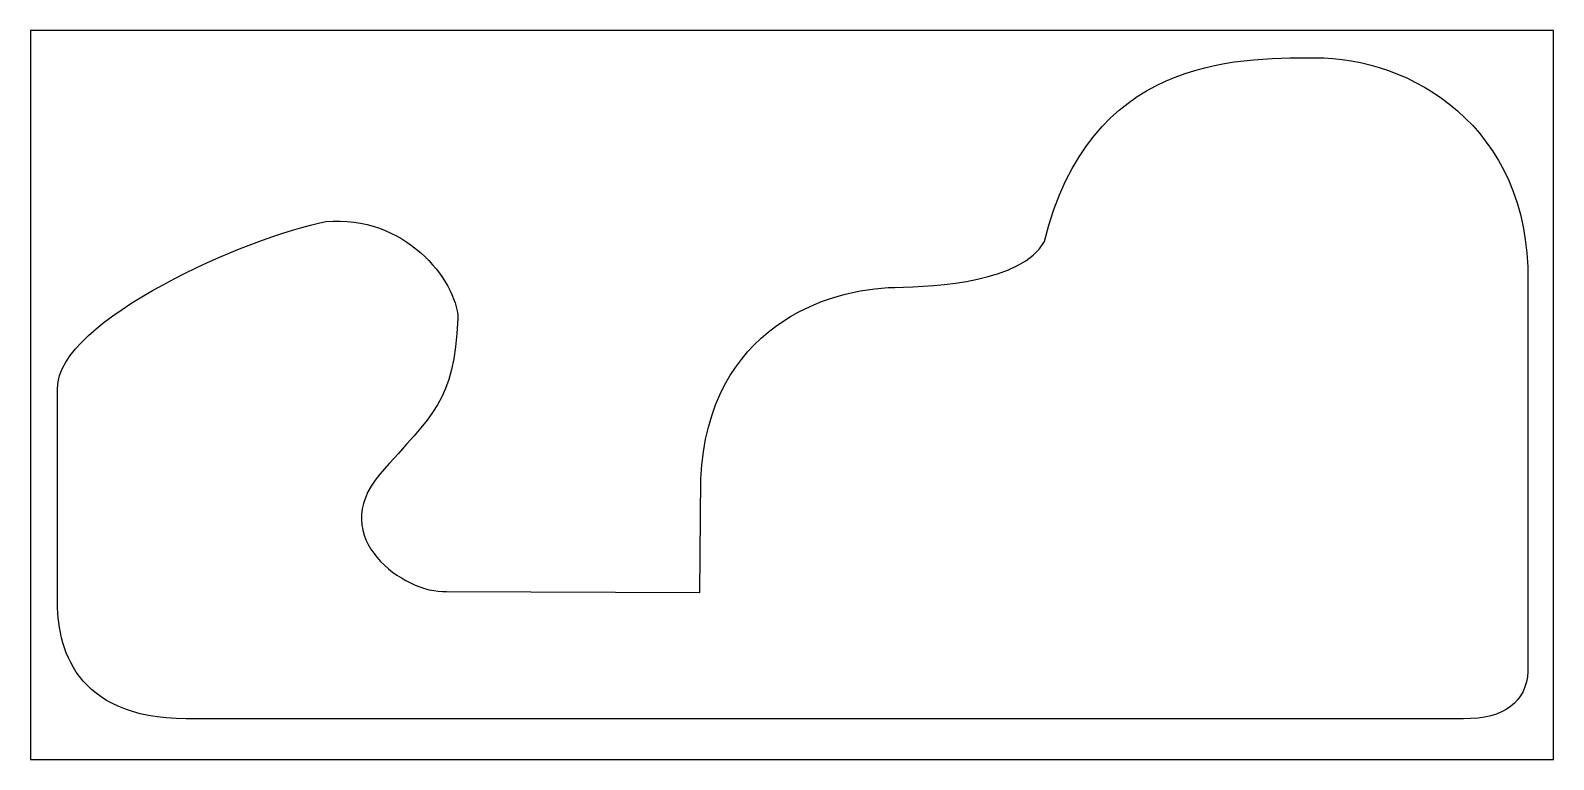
# Model space of a CAD drawing. Header units: millimetres. Extents: x 1.1 to 95, y 1.4 to 46.4.
import ezdxf

# ---------------------------------------------------------------- set-up
doc = ezdxf.new("R2010")
doc.units = ezdxf.units.MM
doc.layers.add('fiducials', color=7, linetype='CONTINUOUS')
doc.layers.add('stars_bg_cut', color=7, linetype='CONTINUOUS')

msp = doc.modelspace()

# ---------------------------------------------------------------- linework, layer by layer
at = {"layer": 'fiducials', "color": 7}
msp.add_lwpolyline([(95.038516, 46.350075), (1.058217, 46.350075), (1.058217, 1.36978), (95.038516, 1.36978)], close=True, dxfattribs=at)
at = {"layer": 'stars_bg_cut', "color": 6}
for points in [[(93.456083, 30.891231), (93.456083, 6.809634)], [(2.726078, 11.279323), (2.726078, 24.27261)], [(26.722712, 11.7271), (42.36724, 11.673834), (42.423618, 18.68825)], [(89.482508, 3.890654), (10.673235, 3.890654)]]:
    msp.add_lwpolyline(points, dxfattribs=at)
msp.add_lwpolyline([(89.482508, 3.890654)], close=True, dxfattribs=at)
for points in [[(63.61939, 33.322761), (66.432547, 44.603984), (75.179244, 44.67296), (80.305437, 44.665175)], [(80.305437, 44.665175), (86.170094, 44.708354), (93.569327, 40.463762), (93.456083, 30.891231)], [(19.289543, 34.554659), (24.117661, 35.020659), (27.340629, 30.956465), (27.43696, 28.583944)], [(2.726078, 24.27261), (2.697649, 28.472957), (14.609641, 33.694618), (19.289543, 34.554659)], [(54.383693, 30.496614), (57.143224, 30.557776), (62.188843, 30.83908), (63.61939, 33.322761)], [(42.423618, 18.68825), (42.840091, 28.038926), (50.286811, 30.445881), (54.383693, 30.496614)], [(27.43696, 28.583944), (27.175255, 23.395272), (25.926779, 22.759279), (22.615747, 18.969681)], [(22.615747, 18.969681), (19.276342, 15.036256), (24.123436, 11.628281), (26.722712, 11.7271)], [(10.673235, 3.890654), (3.745444, 3.897315), (2.688554, 8.345386), (2.726078, 11.279323)], [(93.456083, 6.809634), (93.372469, 4.967917), (92.017846, 3.842157), (89.482508, 3.890654)]]:
    msp.add_open_spline(points, degree=3, dxfattribs=at)

doc.saveas('drawing.dxf')
